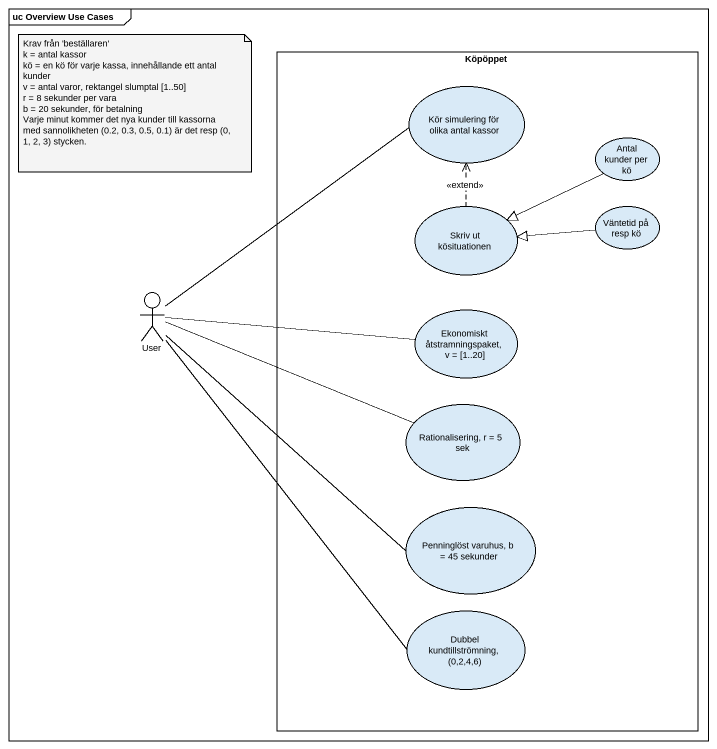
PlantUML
@startuml
mainframe uc Overview Use Cases
rectangle Köpöppet {
  usecase "Kör simulering för olika antal kassor" as Kör_simulering_för_olika
  usecase "Antal kunder per kö" as Antal_kunder_per_kö
  usecase "Skriv ut kösituationen" as Skriv_ut_kösituationen
  usecase "Väntetid på resp kö" as Väntetid_på_resp_kö
  usecase "Ekonomiskt åtstramningspaket, v = [1..20]" as Ekonomiskt
  usecase "Rationalisering, r = 5 sek" as Rationalisering_r_5_sek
  usecase "Penninglöst varuhus, b = 45 sekunder" as Penninglöst_varuhus_b_45
  usecase "Dubbel kundtillströmning, (0,2,4,6)" as Dubbel_kundtillströmning_0
}
actor User
Antal_kunder_per_kö -left-|> Skriv_ut_kösituationen
Skriv_ut_kösituationen .up.> Kör_simulering_för_olika : <<extend>>
Väntetid_på_resp_kö -left-|> Skriv_ut_kösituationen
User -up- Kör_simulering_för_olika
User -right- Ekonomiskt
User -right- Rationalisering_r_5_sek
User -- Penninglöst_varuhus_b_45
User -- Dubbel_kundtillströmning_0
note as N1
  Krav från 'beställaren'
  k = antal kassor
  kö = en kö för varje kassa, innehållande ett antal kunder
  v = antal varor, rektangel slumptal [1..50]
  r = 8 sekunder per vara
  b = 20 sekunder, för betalning
  Varje minut kommer det nya kunder till kassorna med sannolikheten (0.2, 0.3, 0.5, 0.1) är det resp (0, 1, 2, 3) stycken.
end note
@enduml
